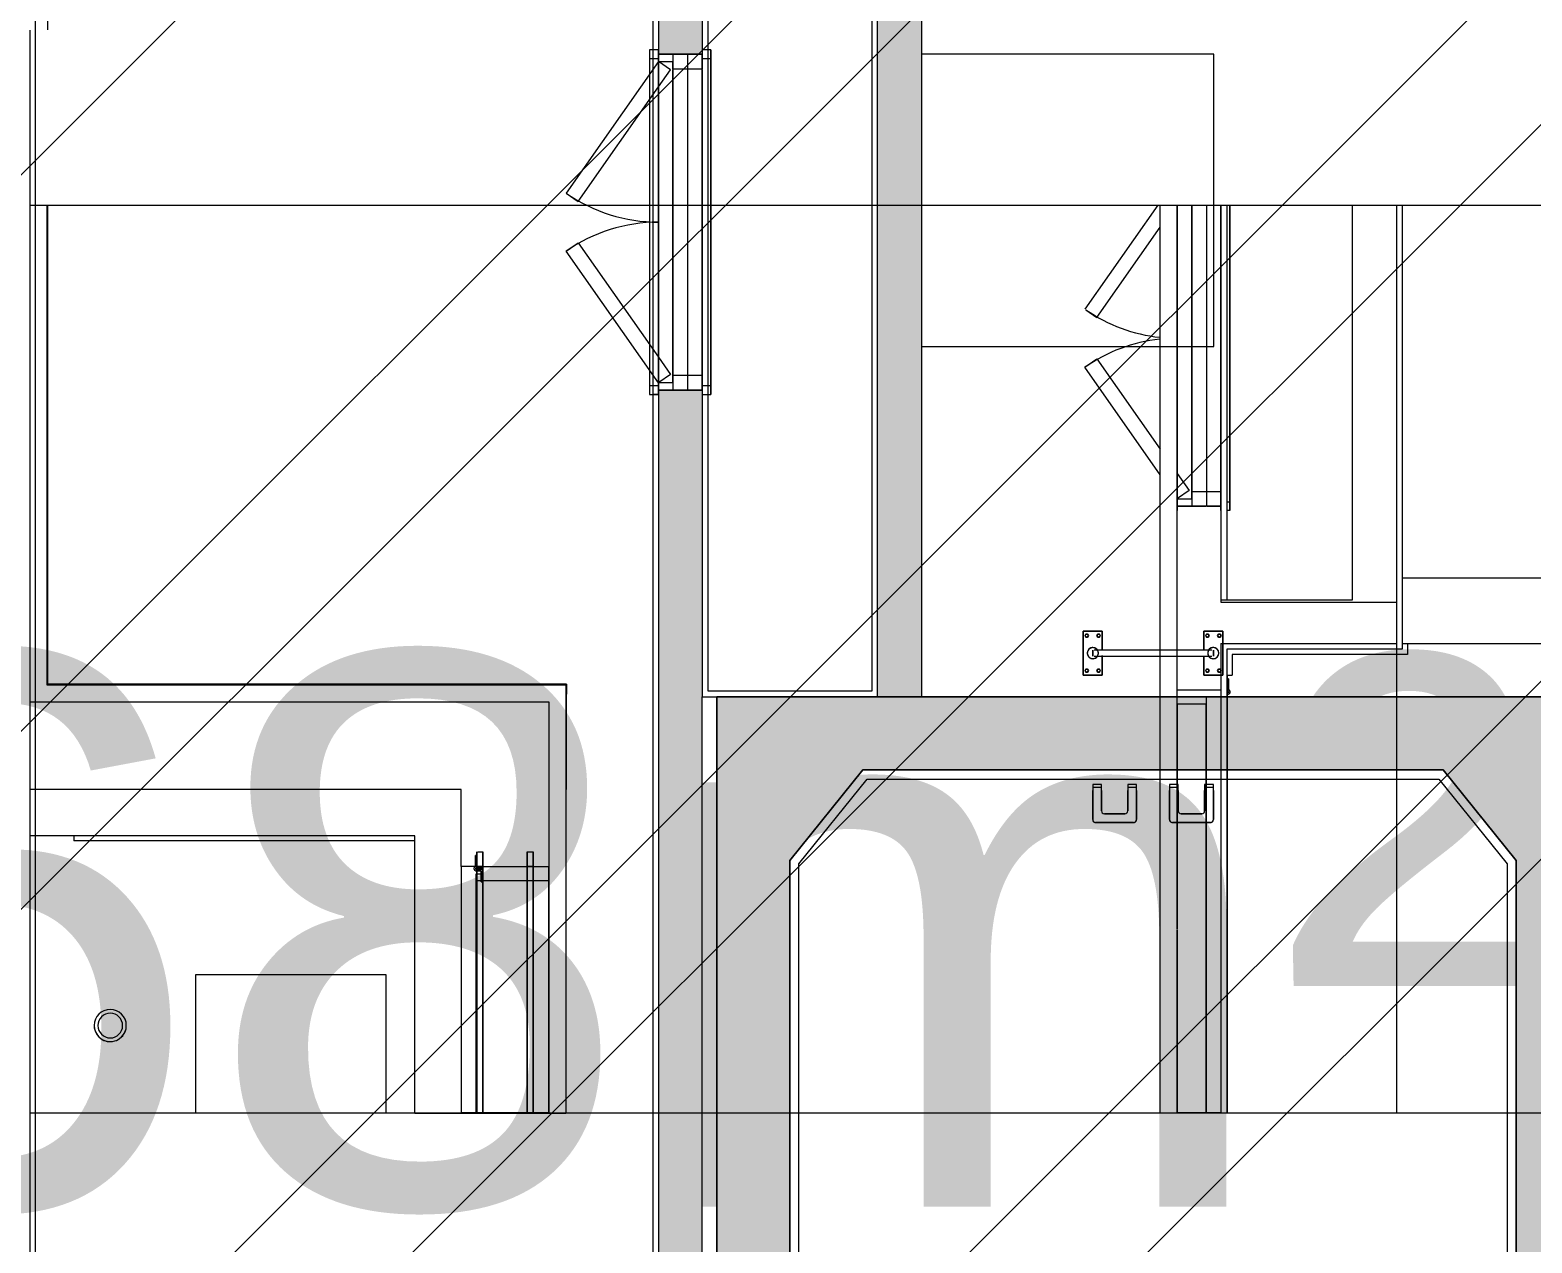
# Model space of a CAD drawing. Header units: millimetres. Extents: x -57519 to 497916, y -349472 to 446842.
# Drawn here: x 325453 to 330592, y 19588 to 23741 of the extents above; entities that cross this region are included whole.
import ezdxf

# ---------------------------------------------------------------- set-up
doc = ezdxf.new("R2010")
doc.units = ezdxf.units.MM
for name, color, linetype, lineweight in [('A-CLNG', 13, 'Continuous', 5), ('A-DETL-GENF', 92, 'Continuous', 5), ('A-DOOR', 31, 'Continuous', 5), ('A-DOOR-FRAM', 31, 'Continuous', 5), ('A-FLOR', 192, 'Continuous', 5), ('A-GENM', 13, 'Continuous', 5), ('A-WALL', 113, 'Continuous', 20), ('A-WALL-PATT', 111, 'Continuous', 20), ('E-LITE-EQPM', 33, 'Continuous', 5), ('G-ANNO-TEXT', 231, 'Continuous', 5)]:
    doc.layers.add(name, color=color, linetype=linetype, lineweight=lineweight)
doc.styles.add('Swis721 BT_10', font='swiss.ttf', dxfattribs={"height": 1892.141757})

# ---------------------------------------------------------------- blocks, each defined once
blk = doc.blocks.new('M_Double-Uneven - _M33_ 1500 x 2200-14592180-SITE COVERAGE')
at = {"layer": 'A-DOOR'}
for p, q in [((-1347.5, 75), (-721.4, 75)), ((-721.4, 75), (-1347.5, 75)), ((-718.9, 75), (-172.8, 75)), ((-172.8, 75), (-718.9, 75)), ((-172.8, 75), (77.2, 75)), ((52, 75), (-172.8, 75)), ((52, -24), (52, 75)), ((52, 75), (77.2, 75)), ((52, -24), (52, 75)), ((77.2, 75), (102, 75)), ((77.2, 75), (102, 75)), ((102, 75), (102, -75)), ((102, 75), (102, -75)), ((-1347.5, -24), (-172.8, -24)), ((-172.8, -24), (-1347.5, -24)), ((-172.8, -24), (52, -24)), ((77, -24), (-172.8, -24)), ((77, -24), (52, -24)), ((77, -75), (77, -24)), ((77, -75), (77, -24)), ((101.6, -101.2), (139.5, -101.2)), ((139.5, -101.2), (101.6, -101.2)), ((139.5, -96.2), (102, -96.2)), ((102, -96.2), (139.5, -96.2)), ((139.5, -101.2), (139.5, -96.2)), ((139.5, -96.2), (139.5, -101.2))]:
    blk.add_line(p, q, dxfattribs=at)
for radius, start, end in [(7.5, 180, 194.5935), (7.5, 180, 209.1871), (7.5, 180, 210), (7.5, 180, 195), (7.5, 194.5935, 209.1871), (7.5, 195, 225), (7.5, 209.1871, 223.7806), (7.5, 209.1871, 311.3417), (7.5, 210, 270), (2, 180, 210), (2, 180, 240), (7.5, 255, 0), (2, 210, 225), (2, 225, 285), (2, 240, 285), (7.5, 270, 0), (2, 285, 345), (2, 285, 315), (2, 315, 0), (2, 345, 0), (7.5, 311.3417, 340.5288), (7.5, 325.9353, 340.5288), (7.5, 223.7806, 238.3741), (7.5, 225, 255), (7.5, 238.3741, 252.9676), (7.5, 252.9676, 267.5612), (7.5, 267.5612, 282.1547), (7.5, 282.1547, 296.7482), (7.5, 296.7482, 311.3417), (7.5, 311.3417, 325.9353)]:
    blk.add_arc((94.5, -98.7), radius, start, end, dxfattribs=at)
at = {"layer": 'A-DOOR-FRAM'}
for p, q in [((-172.8, -96.2), (-1347.5, -96.2)), ((-1347.5, -96.2), (-172.8, -96.2)), ((77.2, -96.2), (-172.8, -96.2)), ((-172.8, -96.2), (77.2, -96.2)), ((152, -96.2), (77.2, -96.2)), ((77.2, -96.2), (102, -96.2))]:
    blk.add_line(p, q, dxfattribs=at)
blk = doc.blocks.new('Lighting_Fixtures_Downlight_Recessed_Can _Working_ - 110mm_Diameter-60_Watt_Incandescent _Male Toilet_-V65-SITE COVERAGE')
at = {"layer": 'E-LITE-EQPM'}
for radius, start, end in [(55, 360, 180), (55, 180, 360), (42.3, 0, 180), (42.3, 180, 0)]:
    blk.add_arc((0, 0), radius, start, end, dxfattribs=at)
blk = doc.blocks.new('M_Double-Uneven - _M33_ 1500 x 2200-13826897-SITE COVERAGE')
at = {"layer": 'A-DOOR'}
for p, q in [((-1447.6, 101.2), (-1485.5, 101.2)), ((-1485.5, 101.2), (-1485.5, 96.2)), ((-1485.5, 96.2), (-1485.5, 101.2)), ((-1485.5, 101.2), (-1447.6, 101.2)), ((-1485.5, 96.2), (-1448, 96.2)), ((-1448, 96.2), (-1485.5, 96.2)), ((-1448, 96.2), (-1448, 76.2)), ((-1448, 76.2), (-1448, 96.2)), ((-1448, 96.2), (-1448, 76.2)), ((-1448, 76.2), (-1448, 96.2)), ((-1448, 76.2), (-1433, 76.2)), ((-1433, 76.2), (-1448, 76.2)), ((-1448, 76.2), (-1423, 76.2)), ((-1423, 76.2), (-1448, 76.2)), ((-1448, -76.2), (-1448, 76.2)), ((-1433, 76.2), (-1448, 76.2)), ((-1448, 76.2), (-1342.7, 76.2)), ((-1448, -76.2), (-1448, 76.2)), ((-1442.5, 92.3), (-1442.5, 78)), ((-1442.5, 78), (-1442.5, 92.3)), ((-1442.5, 76.2), (-1438.5, 76.2)), ((-1438.5, 76.2), (-1442.5, 76.2)), ((-1438.5, 79.4), (-1438.5, 96.2)), ((-1438.5, 96.2), (-1438.5, 79.4)), ((-1433, 81.2), (-1433, 96.2)), ((-1433, 96.2), (-1433, 81.2)), ((-1433, 81.2), (-1433, 96.2)), ((-1433, 96.2), (-1433, 81.2)), ((-1423, 81.2), (-1433, 81.2)), ((-1433, 81.2), (-1423, 81.2)), ((-1423, 76.2), (-1433, 76.2)), ((-1398, 99), (-1423, 99)), ((-1423, 99), (-1342.7, 99)), ((-1423, 96.2), (-1423, 81.2)), ((-1423, 76.2), (-1423, 96.2)), ((-1395.5, 81.2), (-1423, 81.2)), ((-1423, 81.2), (-1395.5, 81.2)), ((-1423, 76.2), (-1395.5, 76.2)), ((-1395.5, 76.2), (-1423, 76.2)), ((-1342.7, 76.2), (-1423, 76.2)), ((-1342.7, 99), (-1398, 99)), ((-1398, 96.2), (-1398, 81.2)), ((-1398, 96.2), (-1398, 76.2)), ((-1398, 76.2), (-1398, -76.2)), ((-1398, 76.2), (-1398, -76.2)), ((-1395.5, 76.2), (-1395.5, 81.2)), ((-1395.5, 81.2), (-1395.5, 76.2)), ((52, 99), (-742.7, 99)), ((-742.7, 99), (77, 99)), ((77, 76.2), (-742.7, 76.2)), ((-742.7, 76.2), (102, 76.2)), ((49.5, 81.2), (49.5, 76.2)), ((77, 81.2), (49.5, 81.2)), ((49.5, 81.2), (77, 81.2)), ((49.5, 76.2), (49.5, 81.2)), ((49.5, 76.2), (77, 76.2)), ((77, 76.2), (49.5, 76.2)), ((52, 99), (77, 99)), ((52, 81.2), (52, 96.2)), ((52, 76.2), (52, 96.2)), ((52, -76.2), (52, 76.2)), ((52, -76.2), (52, 76.2)), ((77, 96.2), (77, 81.2)), ((77, 96.2), (77, 76.2)), ((87, 81.2), (77, 81.2)), ((77, 81.2), (87, 81.2)), ((77, 76.2), (102, 76.2)), ((102, 76.2), (77, 76.2)), ((77, 76.2), (87, 76.2)), ((87, 96.2), (87, 81.2)), ((87, 81.2), (87, 96.2)), ((87, 96.2), (87, 81.2)), ((87, 81.2), (87, 96.2)), ((92.5, 96.2), (92.5, 79.4)), ((92.5, 79.4), (92.5, 96.2)), ((92.5, 76.2), (96.5, 76.2)), ((96.5, 76.2), (92.5, 76.2)), ((92.5, 76.2), (102, 76.2)), ((102, 76.2), (92.5, 76.2)), ((92.5, 76.2), (102, 76.2)), ((96.5, 78), (96.5, 92.3)), ((96.5, 92.3), (96.5, 78)), ((139.5, 101.2), (101.6, 101.2)), ((101.6, 101.2), (139.5, 101.2)), ((102, 78.8), (102, 96.2)), ((102, 96.2), (139.5, 96.2)), ((139.5, 96.2), (102, 96.2)), ((102, 96.2), (102, 78.8)), ((102, 78.8), (102, 96.2)), ((102, 96.2), (102, 78.8)), ((102, 76.2), (102, -76.2)), ((102, 76.2), (102, -76.2)), ((139.5, 96.2), (139.5, 101.2)), ((139.5, 101.2), (139.5, 96.2)), ((-1448, -96.2), (-1448, -76.4)), ((-1448, -96.2), (-1448, -76.4)), ((-1448, -150), (-1448, -96.2)), ((-1448, -150), (-1448, -96.2)), ((-1398, -76.4), (-1398, -96.2)), ((-1398, -76.4), (-1398, -96.2)), ((-1398, -96.2), (-1398, -150)), ((-1398, -96.2), (-1398, -150)), ((52, -96.2), (52, -76.2)), ((52, -96.2), (52, -76.2)), ((52, -150), (52, -96.2)), ((52, -150), (52, -96.2)), ((102, -76.2), (102, -96.2)), ((102, -76.2), (102, -96.2)), ((102, -96.2), (102, -150)), ((102, -96.2), (102, -150)), ((-1342.7, -150), (-1448, -150)), ((-1448, -150), (-1398, -150)), ((-1398, -150), (-1342.7, -150)), ((102, -150), (-742.7, -150)), ((-742.7, -150), (52, -150)), ((102, -150), (52, -150))]:
    blk.add_line(p, q, dxfattribs=at)
for centre, radius, start, end in [((-1440.5, 98.7), 7.5, 120, 180), ((-1440.5, 98.7), 7.5, 145.9353, 160.5288), ((-1440.5, 98.7), 7.5, 145.9353, 160.5288), ((-1440.5, 98.7), 7.5, 120, 150), ((-1440.5, 98.7), 7.5, 58.3741, 145.9353), ((-1440.5, 98.7), 7.5, 131.3417, 145.9353), ((-1440.5, 98.7), 7.5, 116.7482, 131.3417), ((-1440.5, 98.7), 7.5, 105, 120), ((-1440.5, 98.7), 7.5, 105, 120), ((-1440.5, 98.7), 7.5, 102.1547, 116.7482), ((-1440.5, 98.7), 7.5, 75, 105), ((-1440.5, 98.7), 7.5, 60, 105), ((-1440.5, 98.7), 7.5, 87.5612, 102.1547), ((-1440.5, 98.7), 7.5, 58.3741, 87.5612), ((-1440.5, 98.7), 7.5, 60, 75), ((-1440.5, 98.7), 7.5, 45, 60), ((-1440.5, 98.7), 7.5, 45, 60), ((-1440.5, 98.7), 7.5, 14.5935, 58.3741), ((-1440.5, 98.7), 7.5, 43.7806, 58.3741), ((-1440.5, 98.7), 7.5, 15, 45), ((-1440.5, 98.7), 7.5, 30, 45), ((-1440.5, 98.7), 7.5, 14.5935, 43.7806), ((94.5, 98.7), 7.5, 360, 180), ((94.5, 98.7), 7.5, 360, 180), ((94.5, 98.7), 7.5, 136.2194, 180), ((94.5, 98.7), 7.5, 19.4712, 150.8129), ((94.5, 98.7), 7.5, 63.2518, 136.2194), ((94.5, 98.7), 7.5, 48.6583, 63.2518), ((94.5, 98.7), 7.5, 34.0647, 48.6583), ((94.5, 98.7), 7.5, 19.4712, 34.0647), ((-1440.5, 98.7), 7.5, 165, 180), ((-1440.5, 98.7), 7.5, 150, 165), ((-1440.5, 98.7), 2, 150, 180), ((-1440.5, 98.7), 2, 165, 180), ((-1440.5, 98.7), 2, 120, 165), ((-1440.5, 98.7), 2, 135, 150), ((-1440.5, 98.7), 2, 105, 135), ((-1440.5, 98.7), 2, 105, 120), ((-1440.5, 98.7), 2, 90, 105), ((-1440.5, 98.7), 2, 30, 105), ((-1440.5, 98.7), 2, 75, 90), ((-1440.5, 98.7), 2, 60, 75), ((-1440.5, 98.7), 2, 30, 60), ((-1440.5, 98.7), 2, 0, 30), ((-1440.5, 98.7), 2, 0, 30), ((-1440.5, 98.7), 7.5, 0, 30), ((-1440.5, 98.7), 7.5, 0, 15), ((-1440.5, 98.7), 7.5, 0, 14.5935), ((-1440.5, 98.7), 7.5, 0, 14.5935), ((94.5, 98.7), 7.5, 150.8129, 180), ((94.5, 98.7), 2, 45, 180), ((94.5, 98.7), 2, 165, 180), ((94.5, 98.7), 2, 105, 165), ((94.5, 98.7), 2, 60, 105), ((94.5, 98.7), 2, 15, 60), ((94.5, 98.7), 2, 30, 45), ((94.5, 98.7), 2, 360, 30), ((94.5, 98.7), 2, 360, 15)]:
    blk.add_arc(centre, radius, start, end, dxfattribs=at)
at = {"layer": 'A-DOOR-FRAM'}
for p, q in [((-1498, 76.2), (-1498, 96.2)), ((-1498, 96.2), (-1485.5, 96.2)), ((-1498, 76.2), (-1498, 96.2)), ((-1498, 96.2), (-1342.7, 96.2)), ((-1448, 76.2), (-1498, 76.2)), ((-1342.7, 76.2), (-1498, 76.2)), ((-1485.5, 96.2), (-1448, 96.2)), ((-1448, 96.2), (-1448, 76.2)), ((-1448, 96.2), (-1448, 76.2)), ((-1342.7, 96.2), (-1448, 96.2)), ((-1448, 76.2), (-1342.7, 76.2)), ((-742.7, 96.2), (152, 96.2)), ((102, 96.2), (-742.7, 96.2)), ((-742.7, 76.2), (102, 76.2)), ((152, 76.2), (-742.7, 76.2)), ((139.5, 96.2), (102, 96.2)), ((102, 78.8), (102, 96.2)), ((102, 78.8), (102, 96.2)), ((102, 76.2), (152, 76.2)), ((152, 96.2), (139.5, 96.2)), ((152, 92.3), (152, 76.2)), ((152, 92.3), (152, 76.2)), ((-1498, -96.2), (-1498, -76.2)), ((-1498, -76.2), (-1448, -76.2)), ((-1498, -96.2), (-1498, -76.2)), ((-1498, -76.2), (-1342.7, -76.2)), ((-1448, -96.2), (-1498, -96.2)), ((-1342.7, -96.2), (-1498, -96.2)), ((-1448, -76.2), (-1448, -96.2)), ((-1448, -76.2), (-1448, -96.2)), ((-1342.7, -76.2), (-1448, -76.2)), ((-1448, -96.2), (-1342.7, -96.2)), ((-742.7, -76.2), (-471.3, -76.2)), ((-471.3, -76.2), (-742.7, -76.2)), ((-742.7, -96.2), (102, -96.2)), ((152, -96.2), (-742.7, -96.2)), ((-470.2, -76.2), (152, -76.2)), ((102, -76.2), (-470.2, -76.2)), ((152, -76.2), (102, -76.2)), ((102, -76.2), (102, -96.2)), ((102, -96.2), (102, -76.2)), ((102, -96.2), (152, -96.2)), ((152, -76.2), (152, -96.2)), ((152, -76.2), (152, -96.2))]:
    blk.add_line(p, q, dxfattribs=at)
blk = doc.blocks.new('DLN_Wall _ Corner Protection - DLN_Wall _ Corner Protection-12808587-SITE COVERAGE')
at = {"layer": 'A-GENM'}
for p, q in [((-46, -46), (-46, -1685.3)), ((-46, -2285.3), (-46, -4494))]:
    blk.add_line(p, q, dxfattribs=at)
blk = doc.blocks.new('DLN-Double Door-AP - _AP09_ 1100 x 2100 _WH_-V339-SITE COVERAGE')
at = {"layer": 'A-DOOR'}
for p, q in [((575, 75), (-455.3, 75)), ((575, 28), (575, 75)), ((-455.3, 25), (575, 25)), ((575, -25), (575, 25)), ((-455.3, -25), (575, -25)), ((462.8, -75), (521.3, -34)), ((521.3, -34), (549.2, -73.9)), ((575, -75), (575, -25)), ((-455.3, -75), (575, -75)), ((-455.3, -141.3), (-99.5, -390.5)), ((-70.8, -349.5), (-380, -133)), ((70.8, -349.5), (380, -133)), ((467.2, -133), (99.5, -390.5)), ((-97.1, -387.1), (-70.8, -349.5)), ((99.5, -390.5), (70.8, -349.5))]:
    blk.add_line(p, q, dxfattribs=at)
for centre, start, end in [((-550, -75), 325.424, 353.8609), ((550, -75), 186.1391, 215)]:
    blk.add_arc(centre, 550, start, end, dxfattribs=at)
at = {"layer": 'A-DOOR-FRAM'}
for p, q in [((560, 105), (-455.3, 105)), ((-455.3, 105), (590, 105)), ((560, 105), (-455.3, 105)), ((560, 105), (-455.3, 105)), ((590, 105), (560, 105)), ((560, 95), (560, 105)), ((560, 95), (560, 105)), ((590, 105), (590, 95)), ((590, 105), (590, 95)), ((-455.3, 75), (560, 75)), ((-455.3, 75), (525, 75)), ((-455.3, 75), (525, 75)), ((590, 75), (-455.3, 75)), ((525, 75), (-455.3, 75)), ((525, 75), (-455.3, 75)), ((525, 75), (-455.3, 75)), ((-455.3, 75), (575, 75)), ((525, 75), (560, 75)), ((525, 75), (560, 75)), ((560, 75), (525, 75)), ((525, 25), (525, 72.8)), ((525, 25), (525, 72.8)), ((560, 75), (575, 75)), ((575, 75), (560, 75)), ((575, 75), (590, 75)), ((575, 75), (575, 28)), ((575, 75), (575, 28)), ((525, -25), (525, 22.8)), ((525, -25), (525, 22.8)), ((575, 25), (575, -75)), ((575, 25), (575, -75)), ((-455.3, -25), (525, -25)), ((550, -25), (-455.3, -25)), ((-455.3, -25), (525, -25)), ((-455.3, -25), (525, -25)), ((525, -25), (550, -25)), ((550, -73.9), (550, -25)), ((550, -73.9), (550, -25)), ((550, -75), (-455.3, -75)), ((-455.3, -75), (590, -75)), ((550, -75), (-455.3, -75)), ((560, -75), (-455.3, -75)), ((575, -75), (-455.3, -75)), ((550, -75), (-455.3, -75)), ((550, -75), (-455.3, -75)), ((-455.3, -75), (550, -75)), ((560, -75), (550, -75)), ((560, -75), (550, -75)), ((560, -75), (550, -75)), ((575, -75), (560, -75)), ((575, -75), (560, -75)), ((590, -75), (575, -75))]:
    blk.add_line(p, q, dxfattribs=at)
blk = doc.blocks.new('Walls 2 - Walls 2-3045088-SITE COVERAGE')
at = {"layer": 'A-WALL-PATT', "lineweight": 5, "transparency": 33554560}
h = blk.add_hatch(color=253, dxfattribs=at)
h.paths.add_polyline_path([(79039.3, 16147.5), (82099.3, 16147.5), (82099.3, 21457.5), (79039.3, 21457.5), (79039.3, 16539.7)], flags=0)
h.paths.add_polyline_path([(80918.1, 16397.5), (79539.3, 16397.5), (79289.3, 16647.5), (79289.3, 20897.5), (79539.3, 21207.5), (81524.3, 21207.5), (81774.3, 20897.5), (81774.3, 16647.5), (81524.3, 16397.5), (81479.7, 16397.5)], flags=0)
at = {"layer": 'A-WALL', "lineweight": 5}
for p, q in [((79039.3, 21457.5), (79039.3, 16147.5)), ((82099.3, 21457.5), (79039.3, 21457.5)), ((79039.3, 16147.5), (79039.3, 21457.5)), ((79589.3, 21457.5), (79739.3, 21457.5)), ((82099.3, 16147.5), (82099.3, 21457.5)), ((82099.3, 21457.5), (82099.3, 16147.5)), ((79289.3, 20897.5), (79539.3, 21207.5)), ((79539.3, 21207.5), (79289.3, 20897.5)), ((79289.3, 20897.5), (79539.3, 21207.5)), ((79539.3, 21207.5), (79289.3, 20897.5)), ((79539.3, 21207.5), (81524.3, 21207.5)), ((81479.7, 21207.5), (79539.3, 21207.5)), ((79539.3, 21207.5), (81479.7, 21207.5)), ((81479.7, 21207.5), (79539.3, 21207.5)), ((81524.3, 21207.5), (81484.5, 21207.5)), ((81484.5, 21207.5), (81524.3, 21207.5)), ((81524.3, 21207.5), (81484.5, 21207.5)), ((81524.3, 21207.5), (81774.3, 20897.5)), ((81774.3, 20897.5), (81524.3, 21207.5)), ((81524.3, 21207.5), (81774.3, 20897.5)), ((81774.3, 20897.5), (81524.3, 21207.5)), ((79289.3, 16647.5), (79289.3, 20897.5)), ((79289.3, 20897.5), (79289.3, 16647.5)), ((79289.3, 16647.5), (79289.3, 20897.5)), ((79289.3, 20897.5), (79289.3, 16647.5)), ((81774.3, 20897.5), (81774.3, 16647.5)), ((81774.3, 16647.5), (81774.3, 20897.5)), ((81774.3, 20897.5), (81774.3, 16647.5)), ((81774.3, 16647.5), (81774.3, 20897.5)), ((79539.3, 16397.5), (79289.3, 16647.5)), ((79289.3, 16647.5), (79539.3, 16397.5)), ((79539.3, 16397.5), (79289.3, 16647.5)), ((79289.3, 16647.5), (79539.3, 16397.5)), ((81774.3, 16647.5), (81524.3, 16397.5)), ((81524.3, 16397.5), (81774.3, 16647.5)), ((81774.3, 16647.5), (81524.3, 16397.5)), ((81524.3, 16397.5), (81774.3, 16647.5)), ((81524.3, 16397.5), (79539.3, 16397.5)), ((79539.3, 16397.5), (81524.3, 16397.5)), ((81524.3, 16397.5), (79539.3, 16397.5)), ((79539.3, 16397.5), (81524.3, 16397.5)), ((79039.3, 16147.5), (82099.3, 16147.5)), ((82099.3, 16147.5), (79039.3, 16147.5))]:
    blk.add_line(p, q, dxfattribs=at)
blk = doc.blocks.new('DLN_ Water Tank Cat Ladder - DLN_ Water Tank Cat Ladder-15027034-SITE COVERAGE')
at = {"layer": 'A-GENM'}
for p, q in [((-238.5, 225), (-238.5, 75)), ((-173.5, 225), (-238.5, 225)), ((-238.5, 225), (-173.5, 225)), ((-238.5, 75), (-238.5, 225)), ((-229.7, 215), (-232.6, 210)), ((-232.6, 210), (-229.7, 215)), ((-232.6, 210), (-229.7, 205)), ((-229.7, 205), (-232.6, 210)), ((-223.9, 215), (-229.7, 215)), ((-229.7, 215), (-223.9, 215)), ((-221, 210), (-223.9, 215)), ((-223.9, 215), (-221, 210)), ((-223.9, 205), (-221, 210)), ((-221, 210), (-223.9, 205)), ((-189.1, 215), (-192, 210)), ((-192, 210), (-189.1, 215)), ((-192, 210), (-189.1, 205)), ((-189.1, 205), (-192, 210)), ((-183.3, 215), (-189.1, 215)), ((-189.1, 215), (-183.3, 215)), ((-180.4, 210), (-183.3, 215)), ((-183.3, 215), (-180.4, 210)), ((-183.3, 205), (-180.4, 210)), ((-180.4, 210), (-183.3, 205)), ((-173.5, 158.5), (-173.5, 225)), ((-173.5, 225), (-173.5, 158.5)), ((173.5, 225), (173.5, 158.7)), ((238.5, 225), (173.5, 225)), ((173.5, 225), (238.5, 225)), ((173.5, 158.7), (173.5, 225)), ((183.3, 215), (180.4, 210)), ((180.4, 210), (183.3, 215)), ((180.4, 210), (183.3, 205)), ((183.3, 205), (180.4, 210)), ((189.1, 215), (183.3, 215)), ((183.3, 215), (189.1, 215)), ((192, 210), (189.1, 215)), ((189.1, 215), (192, 210)), ((189.1, 205), (192, 210)), ((192, 210), (189.1, 205)), ((223.9, 215), (221, 210)), ((221, 210), (223.9, 215)), ((221, 210), (223.9, 205)), ((223.9, 205), (221, 210)), ((229.7, 215), (223.9, 215)), ((223.9, 215), (229.7, 215)), ((232.6, 210), (229.7, 215)), ((229.7, 215), (232.6, 210)), ((229.7, 205), (232.6, 210)), ((232.6, 210), (229.7, 205)), ((238.5, 75), (238.5, 225)), ((238.5, 225), (238.5, 75)), ((-229.7, 205), (-223.9, 205)), ((-223.9, 205), (-229.7, 205)), ((-206.5, 158.7), (-206.5, 160)), ((-206.5, 160), (-206.5, 158.7)), ((-206.5, 158.7), (-206.5, 160)), ((-206.5, 160), (-206.5, 159.7)), ((-206.5, 159.7), (-206.5, 158.7)), ((-206.5, 157.1), (-206.5, 158.7)), ((-206.5, 158.7), (-206.5, 157.1)), ((-206.5, 157.1), (-206.5, 158.7)), ((-206.5, 158.7), (-206.5, 157.1)), ((-206.5, 142.9), (-206.5, 157.1)), ((-206.5, 157.1), (-206.5, 145)), ((-206.5, 142.9), (-206.5, 157.1)), ((-206.5, 157.1), (-206.5, 152.6)), ((-192.6, 160), (-200.9, 160)), ((-192.6, 160), (-200.9, 160)), ((191.1, 160), (-191.1, 160)), ((191.1, 160), (-191.1, 160)), ((-189.1, 205), (-183.3, 205)), ((-183.3, 205), (-189.1, 205)), ((183.3, 205), (189.1, 205)), ((189.1, 205), (183.3, 205)), ((200.9, 160), (192.6, 160)), ((200.9, 160), (192.6, 160)), ((206.5, 158.7), (206.5, 160)), ((206.5, 160), (206.5, 158.7)), ((206.5, 158.7), (206.5, 160)), ((206.5, 160), (206.5, 158.7)), ((206.5, 157.1), (206.5, 158.7)), ((206.5, 158.7), (206.5, 157.1)), ((206.5, 157.1), (206.5, 158.7)), ((206.5, 158.7), (206.5, 157.1)), ((206.5, 147.4), (206.5, 157.1)), ((206.5, 157.1), (206.5, 142.9)), ((206.5, 155), (206.5, 157.1)), ((206.5, 157.1), (206.5, 152.6)), ((206.5, 152.6), (206.5, 155)), ((223.9, 205), (229.7, 205)), ((229.7, 205), (223.9, 205)), ((-206.5, 152.6), (-206.5, 145)), ((-206.5, 145), (-206.5, 142.9)), ((-206.5, 145), (-206.5, 142.9)), ((-206.5, 141.3), (-206.5, 142.9)), ((-206.5, 142.9), (-206.5, 141.3)), ((-206.5, 141.3), (-206.5, 142.9)), ((-206.5, 142.9), (-206.5, 141.3)), ((-206.5, 140), (-206.5, 141.3)), ((-206.5, 141.3), (-206.5, 140)), ((-206.5, 140.3), (-206.5, 141.3)), ((-206.5, 141.3), (-206.5, 140.3)), ((-206.5, 140), (-206.5, 140.3)), ((-206.5, 140.3), (-206.5, 140)), ((-200.9, 140), (-192.6, 140)), ((-200.9, 140), (-192.6, 140)), ((-191.1, 140), (191.1, 140)), ((-191.1, 140), (191.1, 140)), ((-173.5, 75), (-173.5, 141.5)), ((-173.5, 141.5), (-173.5, 75)), ((173.5, 141.3), (173.5, 75)), ((173.5, 75), (173.5, 141.3)), ((192.6, 140), (200.9, 140)), ((192.6, 140), (200.9, 140)), ((206.5, 147.4), (206.5, 152.6)), ((206.5, 152.6), (206.5, 147.4)), ((206.5, 145), (206.5, 147.4)), ((206.5, 145), (206.5, 147.4)), ((206.5, 147.4), (206.5, 145)), ((206.5, 142.9), (206.5, 145)), ((206.5, 142.9), (206.5, 145)), ((206.5, 145), (206.5, 142.9)), ((206.5, 141.3), (206.5, 142.9)), ((206.5, 142.9), (206.5, 141.3)), ((206.5, 141.3), (206.5, 142.9)), ((206.5, 142.9), (206.5, 141.3)), ((206.5, 140.3), (206.5, 141.3)), ((206.5, 141.3), (206.5, 140)), ((206.5, 140.3), (206.5, 141.3)), ((206.5, 141.3), (206.5, 140)), ((206.5, 140), (206.5, 140.3)), ((206.5, 140), (206.5, 140.3)), ((-238.5, 75), (-173.5, 75)), ((-173.5, 75), (-238.5, 75)), ((-229.7, 95), (-232.6, 90)), ((-232.6, 90), (-229.7, 95)), ((-232.6, 90), (-229.7, 85)), ((-229.7, 85), (-232.6, 90)), ((-223.9, 95), (-229.7, 95)), ((-229.7, 95), (-223.9, 95)), ((-229.7, 85), (-223.9, 85)), ((-223.9, 85), (-229.7, 85)), ((-221, 90), (-223.9, 95)), ((-223.9, 95), (-221, 90)), ((-223.9, 85), (-221, 90)), ((-221, 90), (-223.9, 85)), ((-189.1, 95), (-192, 90)), ((-192, 90), (-189.1, 95)), ((-192, 90), (-189.1, 85)), ((-189.1, 85), (-192, 90)), ((-183.3, 95), (-189.1, 95)), ((-189.1, 95), (-183.3, 95)), ((-189.1, 85), (-183.3, 85)), ((-183.3, 85), (-189.1, 85)), ((-180.4, 90), (-183.3, 95)), ((-183.3, 95), (-180.4, 90)), ((-183.3, 85), (-180.4, 90)), ((-180.4, 90), (-183.3, 85)), ((173.5, 75), (238.5, 75)), ((238.5, 75), (173.5, 75)), ((183.3, 95), (180.4, 90)), ((180.4, 90), (183.3, 95)), ((180.4, 90), (183.3, 85)), ((183.3, 85), (180.4, 90)), ((189.1, 95), (183.3, 95)), ((183.3, 95), (189.1, 95)), ((183.3, 85), (189.1, 85)), ((189.1, 85), (183.3, 85)), ((192, 90), (189.1, 95)), ((189.1, 95), (192, 90)), ((189.1, 85), (192, 90)), ((192, 90), (189.1, 85)), ((223.9, 95), (221, 90)), ((221, 90), (223.9, 95)), ((221, 90), (223.9, 85)), ((223.9, 85), (221, 90)), ((229.7, 95), (223.9, 95)), ((223.9, 95), (229.7, 95)), ((223.9, 85), (229.7, 85)), ((229.7, 85), (223.9, 85)), ((232.6, 90), (229.7, 95)), ((229.7, 95), (232.6, 90)), ((229.7, 85), (232.6, 90)), ((232.6, 90), (229.7, 85)), ((-176.5, -300), (-206.5, -300)), ((-206.5, -300), (-206.5, -420)), ((-206.5, -300), (-206.5, -310)), ((-176.5, -300), (-206.5, -300)), ((-176.5, -390), (-176.5, -300)), ((-176.5, -310), (-176.5, -300)), ((-56.5, -300), (-86.5, -300)), ((-86.5, -300), (-86.5, -390)), ((-86.5, -300), (-86.5, -310)), ((-56.5, -300), (-86.5, -300)), ((-56.5, -420), (-56.5, -300)), ((-56.5, -310), (-56.5, -300)), ((86.5, -300), (56.5, -300)), ((56.5, -300), (56.5, -420)), ((56.5, -300), (56.5, -310)), ((86.5, -300), (56.5, -300)), ((86.5, -390), (86.5, -300)), ((86.5, -310), (86.5, -300)), ((206.5, -300), (176.5, -300)), ((176.5, -300), (176.5, -390)), ((176.5, -300), (176.5, -310)), ((206.5, -300), (176.5, -300)), ((206.5, -420), (206.5, -300)), ((206.5, -310), (206.5, -300)), ((-206.5, -310), (-206.5, -320)), ((-206.5, -420), (-206.5, -320)), ((-176.5, -310), (-203.2, -310)), ((-176.5, -320), (-176.5, -310)), ((-176.5, -320), (-176.5, -390)), ((-86.5, -310), (-86.5, -310.3)), ((-59.8, -310), (-86.5, -310)), ((-86.5, -310.3), (-86.5, -312.9)), ((-86.5, -312.9), (-86.5, -320)), ((-86.5, -390), (-86.5, -320)), ((-56.5, -310.3), (-56.5, -310)), ((-56.5, -320), (-56.5, -310.3)), ((-56.5, -320), (-56.5, -420)), ((56.5, -310), (56.5, -320)), ((56.5, -420), (56.5, -320)), ((86.5, -310), (59.8, -310)), ((86.5, -311.3), (86.5, -310)), ((86.5, -320), (86.5, -311.3)), ((86.5, -320), (86.5, -390)), ((176.5, -310), (176.5, -320)), ((203.2, -310), (176.5, -310)), ((176.5, -390), (176.5, -320)), ((206.5, -320), (206.5, -310)), ((206.5, -320), (206.5, -420)), ((-96.5, -400), (-166.5, -400)), ((-166.5, -400), (-96.5, -400)), ((166.5, -400), (96.5, -400)), ((96.5, -400), (166.5, -400)), ((-196.5, -430), (-66.5, -430)), ((-66.5, -430), (-196.5, -430)), ((66.5, -430), (196.5, -430)), ((196.5, -430), (66.5, -430))]:
    blk.add_line(p, q, dxfattribs=at)
for centre, radius, start, end in [((-206, 150), 19, 90, 270), ((-206, 150), 19, 120, 180), ((-206, 150), 19, 165, 180), ((-206, 150), 19, 165, 195), ((-206, 150), 19, 135, 165), ((-206, 150), 19, 135, 165), ((-206, 150), 19, 45, 135), ((-206, 150), 19, 120, 135), ((-206, 150), 19, 30, 120), ((-206, 150), 19, 105, 120), ((-206, 150), 19, 90, 105), ((-206, 150), 19, 270, 90), ((-206, 150), 19, 60, 90), ((-206, 150), 19, 30, 60), ((-206, 150), 19, 30, 45), ((-206, 150), 19, 0, 30), ((-206, 150), 19, 15, 30), ((-206, 150), 19, 15, 30), ((-206, 150), 19, 0, 15), ((-206, 150), 19, 0, 15), ((206, 150), 19, 90, 270), ((206, 150), 19, 165, 180), ((206, 150), 19, 165, 180), ((206, 150), 19, 165, 180), ((206, 150), 19, 150, 165), ((206, 150), 19, 150, 165), ((206, 150), 19, 150, 165), ((206, 150), 19, 45, 150), ((206, 150), 19, 90, 150), ((206, 150), 19, 135, 150), ((206, 150), 19, 120, 135), ((206, 150), 19, 105, 120), ((206, 150), 19, 45, 105), ((206, 150), 19, 270, 90), ((206, 150), 19, 75, 90), ((206, 150), 19, 45, 75), ((206, 150), 19, 30, 45), ((206, 150), 19, 15, 45), ((206, 150), 19, 30, 45), ((206, 150), 19, 15, 30), ((206, 150), 19, 15, 30), ((206, 150), 19, 0, 15), ((206, 150), 19, 0, 15), ((206, 150), 19, 345, 15), ((-206, 150), 19, 180, 315), ((-206, 150), 19, 180, 195), ((-206, 150), 19, 195, 240), ((-206, 150), 19, 195, 240), ((-206, 150), 19, 240, 285), ((-206, 150), 19, 240, 270), ((-206, 150), 19, 270, 300), ((-206, 150), 19, 285, 315), ((-206, 150), 19, 300, 330), ((-206, 150), 19, 315, 330), ((-206, 150), 19, 315, 330), ((-206, 150), 19, 330, 345), ((-206, 150), 19, 330, 345), ((-206, 150), 19, 330, 345), ((-206, 150), 19, 345, 0), ((-206, 150), 19, 345, 360), ((-206, 150), 19, 345, 0), ((206, 150), 19, 180, 195), ((206, 150), 19, 180, 195), ((206, 150), 19, 180, 195), ((206, 150), 19, 195, 210), ((206, 150), 19, 195, 210), ((206, 150), 19, 195, 210), ((206, 150), 19, 210, 225), ((206, 150), 19, 210, 300), ((206, 150), 19, 210, 240), ((206, 150), 19, 225, 255), ((206, 150), 19, 240, 255), ((206, 150), 19, 255, 270), ((206, 150), 19, 255, 270), ((206, 150), 19, 270, 300), ((206, 150), 19, 270, 285), ((206, 150), 19, 285, 315), ((206, 150), 19, 300, 345), ((206, 150), 19, 300, 330), ((206, 150), 19, 315, 345), ((206, 150), 19, 330, 345), ((206, 150), 19, 345, 0), ((206, 150), 19, 345, 360), ((-166.5, -390), 10, 180, 270), ((-166.5, -390), 10, 180, 270), ((-96.5, -390), 10, 270, 0), ((-96.5, -390), 10, 270, 0), ((96.5, -390), 10, 180, 270), ((96.5, -390), 10, 180, 270), ((166.5, -390), 10, 270, 0), ((166.5, -390), 10, 270, 0), ((-196.5, -420), 10, 180, 270), ((-196.5, -420), 10, 180, 210), ((-196.5, -420), 10, 210, 240), ((-196.5, -420), 10, 240, 255), ((-196.5, -420), 10, 255, 270), ((-66.5, -420), 10, 270, 360), ((-66.5, -420), 10, 270, 285), ((-66.5, -420), 10, 285, 300), ((-66.5, -420), 10, 300, 330), ((-66.5, -420), 10, 330, 0), ((66.5, -420), 10, 180, 270), ((66.5, -420), 10, 180, 210), ((66.5, -420), 10, 210, 240), ((66.5, -420), 10, 240, 270), ((196.5, -420), 10, 270, 360), ((196.5, -420), 10, 270, 300), ((196.5, -420), 10, 300, 330), ((196.5, -420), 10, 330, 0)]:
    blk.add_arc(centre, radius, start, end, dxfattribs=at)
blk = doc.blocks.new('DLN-Double Door-AP - _AP09_ 1100 x 2100 _WH_-V573-SITE COVERAGE')
at = {"layer": 'A-DOOR'}
for p, q in [((575, 75), (-575, 75)), ((-575, 75), (-575, 25)), ((575, 25), (575, 75)), ((-575, 25), (-575, -25)), ((-575, 25), (575, 25)), ((575, -25), (575, 25)), ((-575, -25), (-575, -75)), ((-575, -25), (575, -25)), ((-521.3, -34), (-550, -75)), ((-462.8, -75), (-521.3, -34)), ((462.8, -75), (521.3, -34)), ((521.3, -34), (549.2, -73.9)), ((575, -75), (575, -25)), ((-575, -75), (575, -75)), ((-550, -75), (-99.5, -390.5)), ((-70.8, -349.5), (-462.8, -75)), ((70.8, -349.5), (462.8, -75)), ((550, -75), (99.5, -390.5)), ((-99.5, -390.5), (-70.8, -349.5)), ((99.5, -390.5), (70.8, -349.5))]:
    blk.add_line(p, q, dxfattribs=at)
for centre, start, end in [((-550, -75), 325, 359.9926), ((550, -75), 180.0074, 215)]:
    blk.add_arc(centre, 550, start, end, dxfattribs=at)
at = {"layer": 'A-DOOR-FRAM'}
for p, q in [((-560, 105), (-590, 105)), ((-590, 105), (-590, 75)), ((-590, 105), (590, 105)), ((-590, 105), (-590, 95)), ((-560, 75), (-560, 105)), ((560, 105), (-560, 105)), ((-560, 95), (-560, 105)), ((560, 105), (560, 75)), ((590, 105), (560, 105)), ((560, 105), (560, 95)), ((590, 75), (590, 105)), ((590, 95), (590, 105)), ((-590, 75), (-575, 75)), ((-590, 75), (-575, 75)), ((-575, 75), (-560, 75)), ((-575, 75), (-525, 75)), ((-525, 75), (-575, 75)), ((-575, 75), (-575, -75)), ((-525, 75), (-575, 75)), ((-575, 75), (-575, -75)), ((-560, 75), (-525, 75)), ((-525, 27.2), (-525, 75)), ((-525, 27.2), (-525, 75)), ((-522.6, 75), (560, 75)), ((-522.6, 75), (575, 75)), ((525, 75), (-522.6, 75)), ((575, 75), (-522.6, 75)), ((575, 75), (525, 75)), ((525, 72.8), (525, 25)), ((525, 72.8), (525, 25)), ((560, 75), (575, 75)), ((575, 75), (590, 75)), ((575, 75), (590, 75)), ((575, -75), (575, 75)), ((575, -75), (575, 75)), ((-525, -22.8), (-525, 25)), ((-525, -22.8), (-525, 25)), ((525, 22.8), (525, -25)), ((525, 22.8), (525, -25)), ((-550, -25), (-525, -25)), ((-525, -25), (-550, -25)), ((-550, -75), (-550, -26.1)), ((-550, -75), (-550, -26.1)), ((-525, -25), (525, -25)), ((550, -25), (-522.6, -25)), ((525, -25), (550, -25)), ((550, -25), (550, -73.9)), ((550, -25), (550, -73.9)), ((-575, -75), (-590, -75)), ((-590, -75), (-590, -105)), ((-590, -75), (-575, -75)), ((-590, -93), (-590, -105)), ((-560, -75), (-575, -75)), ((-575, -75), (575, -75)), ((-575, -75), (-550, -75)), ((575, -75), (-575, -75)), ((-560, -105), (-560, -75)), ((560, -75), (-560, -75)), ((-560, -105), (-560, -75)), ((550, -75), (-550, -75)), ((550, -75), (575, -75)), ((560, -75), (560, -105)), ((575, -75), (560, -75)), ((560, -75), (560, -105)), ((590, -75), (575, -75)), ((575, -75), (590, -75)), ((590, -105), (590, -75)), ((590, -105), (590, -93)), ((-590, -105), (-560, -105)), ((-590, -105), (590, -105)), ((-560, -105), (560, -105)), ((560, -105), (590, -105))]:
    blk.add_line(p, q, dxfattribs=at)

msp = doc.modelspace()

# ---------------------------------------------------------------- hatches: boundary and pattern name
at = {"layer": 'A-DETL-GENF'}
h = msp.add_hatch(dxfattribs=at)
h.set_pattern_fill('FP_40', color=250, style=0, pattern_type=2)
h.set_pattern_definition([(45, (248763.4, 0), (-1257.236, 1257.236), []), (45, (248763.4, 1905), (-1257.236, 1257.236), [])])
h.paths.add_polyline_path([(325750.1, -8642.5), (328562.7, -8642.5), (328562.7, 4657.5), (341312.7, 4657.5), (341312.7, 30557.5), (342712.7, 30557.5), (342712.7, 48907.7), (339962.7, 48907.7), (339962.7, 52157.5), (338962.7, 52157.5), (338962.7, 53757.5), (297512.7, 53757.5), (297512.7, 52247.5), (286277.7, 52247.5), (286277.7, 34407.5), (285902.7, 34407.5), (285902.7, 7407.5), (286277.7, 7407.5), (286277.7, -2267.5), (315555.2, -2267.5), (315555.2, -8642.5), (321257.1, -8642.5)], flags=0)
at = {"layer": 'A-WALL-PATT', "lineweight": 5, "transparency": 33554560}
h = msp.add_hatch(color=253, dxfattribs=at)
h.paths.add_polyline_path([(327602.7, 5632.5), (327702.7, 5632.5), (327702.7, 5757.5), (327752.7, 5757.5), (327752.7, 11282.5), (327602.7, 11282.5), (327602.7, 5707.5)], flags=0)
h.paths.add_polyline_path([(327715.8, 12232.5), (327752.7, 12232.5), (327752.7, 12860), (327602.7, 12860), (327602.7, 12232.5), (327702.7, 12232.5)], flags=0)
h.paths.add_polyline_path([(327602.7, 14010), (327752.7, 14010), (327752.7, 14395), (327602.7, 14395), (327602.7, 14025)], flags=0)
h.paths.add_polyline_path([(327602.7, 15545), (327752.7, 15545), (327752.7, 22508), (327602.7, 22508), (327602.7, 15560)], flags=0)
h.paths.add_polyline_path([(327602.7, 23658), (327752.7, 23658), (327752.7, 24232.5), (327602.7, 24232.5), (327602.7, 23673)], flags=0)
h.paths.add_polyline_path([(327715.8, 25182.5), (327752.7, 25182.5), (327752.7, 30607.5), (327602.7, 30607.5), (327602.7, 25182.5), (327702.7, 25182.5)], flags=0)
msp.add_hatch(color=253, dxfattribs=at).paths.add_polyline_path([(328352.7, 21457.5), (328502.7, 21457.5), (328502.7, 23957.5), (328352.7, 23957.5), (328352.7, 21839.1)], flags=0)

# ---------------------------------------------------------------- linework, layer by layer
at = {"layer": 'A-CLNG'}
for p, q in [((329546.6, 21782.3), (330127.7, 21782.3)), ((330127.7, 21782.3), (330127.7, 20032.8)), ((325469.3, 21440.5), (325470.7, 21440.5)), ((327227.7, 21440.5), (327227.7, 20877.5)), ((326927.7, 21140.5), (325452.7, 21140.5)), ((326927.7, 20877.5), (326927.7, 21140.5)), ((326019.7, 20507.3), (326669.7, 20507.3)), ((326019.7, 20032.8), (326019.7, 20507.3)), ((326669.7, 20507.3), (326669.7, 20032.8))]:
    msp.add_line(p, q, dxfattribs=at)
for start, end in [(0, 180), (0, 180), (180, 240), (180, 0), (315, 0), (240, 315)]:
    msp.add_arc((325727.2, 20332.5), 55, start, end, dxfattribs=at)
at = {"layer": 'A-FLOR'}
for p, q in [((328502.7, 23957.5), (328502.7, 21457.5)), ((325452.7, 23140.8), (325452.7, 23740.5)), ((329502.7, 23657.5), (328502.7, 23657.5)), ((329502.7, 22657.5), (329502.7, 23657.5)), ((325452.7, 23140.8), (336802.7, 23140.8)), ((325452.7, 23040.8), (325452.7, 23140.5)), ((329377.8, 23140.5), (329422.5, 23140.5)), ((329432.9, 23140.5), (329477.7, 23140.5)), ((329482.9, 23140.5), (329527.7, 23140.5)), ((329527.7, 23140.8), (329527.7, 21782.3)), ((325452.7, 16424.2), (325452.7, 23040.8)), ((328502.7, 22657.5), (329502.7, 22657.5)), ((330147.7, 21865.5), (336032.7, 21865.5)), ((329527.7, 21782.3), (329546.6, 21782.3)), ((330147.7, 21640.5), (336032.7, 21640.5)), ((325452.7, 21440.5), (325469.3, 21440.5)), ((328502.7, 21457.5), (331935.9, 21457.5)), ((336802.7, 20032.8), (325452.7, 20032.8)), ((326978.7, 20034.2), (326927.7, 20034.2)), ((327227.4, 20034.2), (326981.5, 20034.2)), ((329527.7, 20034.2), (329377.9, 20034.2))]:
    msp.add_line(p, q, dxfattribs=at)
at = {"layer": 'A-GENM'}
for p, q in [((327288.7, 21501.5), (325513.7, 21501.5)), ((327254.7, 21501.5), (327259.7, 21501.5)), ((327254.7, 21500.2), (327254.7, 21501.5)), ((327257.7, 21500.1), (327257.7, 21501.5)), ((327259.7, 21501.5), (327257.7, 21501.5)), ((327258.2, 21501.5), (327257.7, 21501.5)), ((327257.7, 21500.1), (327257.9, 21500.9)), ((327258, 21501.3), (327258.2, 21501.5)), ((327259.7, 21501.5), (327278.7, 21501.5)), ((327278.7, 21501.5), (327288.7, 21501.5)), ((327285.7, 21501.5), (327278.7, 21501.5)), ((327288.7, 21501.5), (327288.7, 21491.5)), ((327288.7, 21482.5), (327288.7, 21498.5)), ((327288.7, 21491.5), (327288.7, 21472.5)), ((327288.7, 21467.5), (327287.5, 21467.5)), ((327288.7, 21470.9), (327288.7, 21475)), ((327288.7, 21472.5), (327288.7, 21467.5)), ((327288.7, 21140.5), (327288.7, 21467.9)), ((327288.7, 21140.5), (327288.7, 21467.9)), ((327288.7, 21140.5), (327285.8, 21140.5)), ((327288.4, 21140.5), (327288.7, 21140.5)), ((327288.4, 21140.5), (327288.7, 21140.5)), ((327288.7, 21140.5), (327288.4, 21140.5))]:
    msp.add_line(p, q, dxfattribs=at)
at = {"layer": 'A-GENM', "flags": 128}
msp.add_lwpolyline([(327255.2, 21501.5), (327254.9, 21501.2), (327254.7, 21500.2)], dxfattribs=at)
at = {"layer": 'A-GENM'}
for points, knots in [([(327255.4, 21498.2), (327255.3, 21498.3), (327255.2, 21498.5), (327255, 21498.8), (327254.8, 21499.5), (327254.7, 21500), (327254.7, 21500.2)], [-0.2857143, -0.2857143, -0.2857143, -0.2857143, -0.25, -0.2142857, -0.1428571, 0, 0, 0, 0]), ([(327259.7, 21498.6), (327259.6, 21498.6), (327259.5, 21498.6), (327259.2, 21498.7), (327259, 21498.8), (327258.8, 21498.8), (327258.6, 21499), (327258.4, 21499.1), (327258.3, 21499.2), (327258.1, 21499.3), (327258, 21499.5), (327257.9, 21499.6), (327257.8, 21499.7), (327257.8, 21499.9), (327257.7, 21500.1), (327257.7, 21500.1)], [0, 0, 0, 0, 0.071429, 0.142857, 0.214286, 0.285714, 0.357143, 0.428571, 0.5, 0.571429, 0.642857, 0.714286, 0.785714, 0.857143, 1, 1, 1, 1]), ([(327283.1, 21499.9), (327283, 21499.8), (327282.9, 21499.8), (327282.7, 21499.7), (327282.5, 21499.5), (327282.2, 21499.4), (327282, 21499.3), (327281.8, 21499.3), (327281.6, 21499.2), (327281.4, 21499.1), (327281.1, 21499), (327280.7, 21498.9), (327280.3, 21498.8), (327279.9, 21498.7), (327279.4, 21498.7), (327279, 21498.6), (327278.7, 21498.6)], [0.5714286, 0.5714286, 0.5714286, 0.5714286, 0.5892857, 0.6071429, 0.6428571, 0.6785714, 0.6964286, 0.7142857, 0.7321429, 0.75, 0.7857143, 0.8214286, 0.8571429, 0.8928571, 0.9285714, 1, 1, 1, 1]), ([(327285.7, 21501.5), (327285.7, 21501.5), (327285.6, 21501.4), (327285.4, 21501.2), (327285.2, 21501.1), (327285, 21501), (327284.8, 21500.9), (327284.6, 21500.7), (327284.4, 21500.6), (327284.3, 21500.5), (327284.2, 21500.5)], [0, 0, 0, 0, 0.1428571, 0.2142857, 0.25, 0.2857143, 0.3214286, 0.3571429, 0.3928571, 0.4285714, 0.4285714, 0.4285714, 0.4285714]), ([(327288.4, 21501.1), (327288.4, 21501.2), (327288.5, 21501.3), (327288.7, 21501.4), (327288.7, 21501.5), (327288.7, 21501.5)], [0.8571429, 0.8571429, 0.8571429, 0.8571429, 0.8928571, 0.9285714, 1, 1, 1, 1])]:
    msp.add_open_spline(points, degree=3, knots=knots, dxfattribs=at)
for points in [[(327286, 21498.7), (327286.1, 21498.9), (327286.4, 21499.1), (327286.7, 21499.5), (327287.1, 21499.8), (327287.3, 21500), (327287.4, 21500.1)], [(327287.4, 21500.1), (327287.5, 21500.2), (327287.7, 21500.4), (327288, 21500.7), (327288.2, 21500.9), (327288.3, 21501.1), (327288.4, 21501.1)], [(327287.4, 21467.5), (327287.4, 21467.5), (327287.5, 21467.5), (327287.5, 21467.5)]]:
    msp.add_open_spline(points, degree=3, dxfattribs=at)
at = {"layer": 'A-WALL', "lineweight": 5}
for p, q in [((325470.7, 25957.5), (325470.7, 12457.5)), ((327602.7, 25957.5), (327602.7, 12457.5)), ((327584.7, 12457.5), (327584.7, 25942.5)), ((327602.7, 23673), (327584.7, 23673)), ((327602.7, 23658), (327752.7, 23658)), ((325510.7, 23140.8), (325510.7, 21498.5)), ((329319.7, 20032.8), (329319.7, 23140.8)), ((329377.7, 20661.5), (329377.7, 23140.8)), ((329547.7, 23140.8), (329547.7, 21790.5)), ((329977.7, 21839.1), (329977.7, 23140.8)), ((330127.7, 23140.8), (330127.7, 21782.3)), ((330147.7, 23140.8), (330147.7, 21620.5)), ((327602.7, 22493), (327584.7, 22493)), ((327752.7, 22508), (327602.7, 22508)), ((329477.7, 22110.5), (329377.7, 22110.5)), ((329527.7, 22110.5), (329480.7, 22110.5)), ((329527.7, 21790.5), (329977.7, 21790.5)), ((329977.7, 21790.5), (329977.7, 21837.9)), ((329527.7, 21640.5), (329527.7, 20032.8)), ((329527.7, 21640.5), (330127.7, 21640.5)), ((330165.7, 21640.5), (330165.7, 21602.5)), ((330147.7, 21620.5), (329547.7, 21620.5)), ((329547.7, 21620.5), (329547.7, 20032.8)), ((330165.7, 21602.5), (329565.7, 21602.5)), ((329565.7, 21602.5), (329565.7, 21532.3)), ((325510.7, 21498.5), (327285.7, 21498.5)), ((327285.7, 21498.5), (327285.7, 20032.8)), ((329377.7, 21482.3), (329527.7, 21482.3)), ((329548.9, 21532.3), (329565.7, 21532.3)), ((325470.7, 21440.5), (327227.7, 21440.5)), ((327752.7, 16097.5), (327752.7, 21457.5)), ((328352.7, 21457.5), (328502.7, 21457.5)), ((326769.7, 20982.5), (325452.7, 20982.5)), ((325602.7, 20982.5), (325602.7, 20964.5)), ((326769.7, 20032.8), (326769.7, 20982.5)), ((326769.7, 20964.5), (325602.7, 20964.5)), ((326927.7, 20877.5), (326927.7, 20032.8)), ((326999, 20877.5), (326927.7, 20877.5)), ((327001.5, 20877.5), (327227.7, 20877.5)), ((327227.7, 20032.8), (327227.7, 20877.5)), ((329377.7, 20032.8), (329377.7, 20658.9)), ((326769.7, 20032.8), (327285.7, 20032.8))]:
    msp.add_line(p, q, dxfattribs=at)
at = {"layer": 'A-WALL', "lineweight": 18}
for p, q in [((327752.7, 23937.5), (327752.7, 23608)), ((327772.7, 21477.5), (327772.7, 23937.5)), ((328332.7, 23937.5), (328332.7, 21477.5)), ((328352.7, 21457.5), (328352.7, 23937.5)), ((327752.7, 23605.6), (327752.7, 21457.5)), ((327752.7, 21457.5), (328352.7, 21457.5)), ((328332.7, 21477.5), (327772.7, 21477.5)), ((328302.7, 21207.5), (328052.7, 20897.5)), ((328083.7, 20886.5), (328317.6, 21176.5)), ((330287.7, 21207.5), (328302.7, 21207.5)), ((328317.6, 21176.5), (330272.9, 21176.5)), ((330272.9, 21176.5), (330506.7, 20886.5)), ((330537.7, 20897.5), (330287.7, 21207.5)), ((328052.7, 20897.5), (328052.7, 16647.5)), ((328083.7, 16660.3), (328083.7, 20886.5)), ((330506.7, 20886.5), (330506.7, 16660.3)), ((330537.7, 16647.5), (330537.7, 20897.5))]:
    msp.add_line(p, q, dxfattribs=at)

# ---------------------------------------------------------------- block references
at = {"layer": 'A-DOOR'}
for name, p, rotation in [('DLN-Double Door-AP - _AP09_ 1100 x 2100 _WH_-V573-SITE COVERAGE', (327677.7, 23083), 270), ('DLN-Double Door-AP - _AP09_ 1100 x 2100 _WH_-V339-SITE COVERAGE', (329452.7, 22685.5), 270), ('M_Double-Uneven - _M33_ 1500 x 2200-14592180-SITE COVERAGE', (329452.7, 21380.3), 90.00000000000001), ('M_Double-Uneven - _M33_ 1500 x 2200-13826897-SITE COVERAGE', (327077.7, 20775.5), 90)]:
    msp.add_blockref(name, p, dxfattribs=dict(at, rotation=rotation))
at = {"layer": 'A-GENM', "rotation": 180}
msp.add_blockref('DLN_Wall _ Corner Protection - DLN_Wall _ Corner Protection-12808587-SITE COVERAGE', (325467.7, 21455.5), dxfattribs=at)
at = {"layer": 'A-GENM'}
msp.add_blockref('DLN_ Water Tank Cat Ladder - DLN_ Water Tank Cat Ladder-15027034-SITE COVERAGE', (329295.2, 21457.5), dxfattribs=at)
at = {"layer": 'A-WALL', "lineweight": 5}
msp.add_blockref('Walls 2 - Walls 2-3045088-SITE COVERAGE', (248763.4, 0), dxfattribs=at)
at = {"layer": 'E-LITE-EQPM'}
msp.add_blockref('Lighting_Fixtures_Downlight_Recessed_Can _Working_ - 110mm_Diameter-60_Watt_Incandescent _Male Toilet_-V65-SITE COVERAGE', (325727.2, 20332.5), dxfattribs=at)

# ---------------------------------------------------------------- texts
at = {"layer": 'G-ANNO-TEXT', "color": 7, "insert": (291894.1, 21604.5), "char_height": 1892.142, "width": 45953.969, "attachment_point": 1, "line_spacing_factor": 1.00667, "style": 'Swis721 BT_10'}
msp.add_mtext('SITE COVERAGE= 3,088,668m²', dxfattribs=at)

doc.saveas('drawing.dxf')
